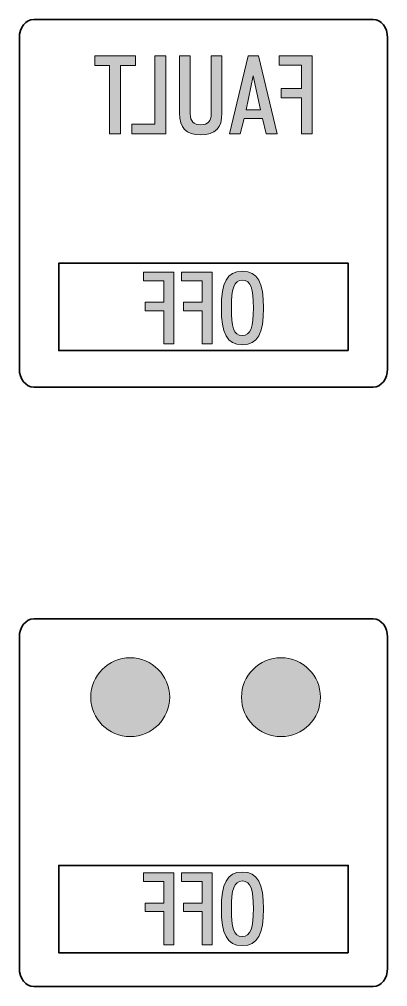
# Model space of a CAD drawing. Header units: millimetres. Extents: x 8 to 201, y 31 to 295.
# Drawn here: x 142.24 to 156.24, y 99.81 to 136.63 of the extents above; entities that cross this region are included whole.
import ezdxf

# ---------------------------------------------------------------- set-up
doc = ezdxf.new("R2010")
doc.units = ezdxf.units.MM
doc.header["$MEASUREMENT"] = 0
doc.layers.add('Layer 1', color=7, linetype='Continuous', lineweight=0)

# ---------------------------------------------------------------- blocks, each defined once
blk = doc.blocks.new('Block_133')
at = {"layer": 'Layer 1', "true_color": 0x1d1e1b, "transparency": 33554687}
h = blk.add_hatch(color=250, dxfattribs=at)
h.dxf.hatch_style = 2
edge = h.paths.add_edge_path()
edge.add_spline(control_points=[(151.133, 125.648), (151.133, 126.364), (151.042, 126.701), (150.714, 126.701), (150.386, 126.701), (150.299, 126.364), (150.299, 125.648), (150.299, 124.931), (150.374, 124.59), (150.71, 124.59), (151.034, 124.59), (151.133, 124.927), (151.133, 125.648)], knot_values=[0, 0, 0, 0, 1, 1, 1, 2, 2, 2, 3, 3, 3, 4, 4, 4, 4], degree=3, periodic=0)
edge = h.paths.add_edge_path()
edge.add_spline(control_points=[(151.516, 125.64), (151.516, 124.682), (151.307, 124.242), (150.714, 124.242), (150.121, 124.242), (149.916, 124.686), (149.916, 125.64), (149.916, 126.598), (150.121, 127.042), (150.714, 127.042), (151.307, 127.042), (151.516, 126.598), (151.516, 125.64)], knot_values=[0, 0, 0, 0, 1, 1, 1, 2, 2, 2, 3, 3, 3, 4, 4, 4, 4], degree=3, periodic=0)
h = blk.add_hatch(color=250, dxfattribs=at)
h.dxf.hatch_style = 2
edge = h.paths.add_edge_path()
edge.add_spline(control_points=[(148.11, 124.276), (148.11, 124.276), (147.731, 124.276), (147.731, 124.276), (147.731, 124.276), (147.731, 125.536), (147.731, 125.536), (147.731, 125.536), (147.019, 125.536), (147.019, 125.536), (147.019, 125.536), (147.019, 125.862), (147.019, 125.862), (147.019, 125.862), (147.731, 125.862), (147.731, 125.862), (147.731, 125.862), (147.731, 126.678), (147.731, 126.678), (147.731, 126.678), (146.956, 126.678), (146.956, 126.678), (146.956, 126.678), (146.956, 127.007), (146.956, 127.007), (146.956, 127.007), (148.11, 127.007), (148.11, 127.007), (148.11, 127.007), (148.11, 124.276), (148.11, 124.276)], knot_values=[0, 0, 0, 0, 1, 1, 1, 2, 2, 2, 3, 3, 3, 4, 4, 4, 5, 5, 5, 6, 6, 6, 7, 7, 7, 8, 8, 8, 9, 9, 9, 10, 10, 10, 10], degree=3, periodic=0)
h = blk.add_hatch(color=250, dxfattribs=at)
h.dxf.hatch_style = 2
edge = h.paths.add_edge_path()
edge.add_spline(control_points=[(149.56, 124.276), (149.56, 124.276), (149.181, 124.276), (149.181, 124.276), (149.181, 124.276), (149.181, 125.536), (149.181, 125.536), (149.181, 125.536), (148.47, 125.536), (148.47, 125.536), (148.47, 125.536), (148.47, 125.862), (148.47, 125.862), (148.47, 125.862), (149.181, 125.862), (149.181, 125.862), (149.181, 125.862), (149.181, 126.678), (149.181, 126.678), (149.181, 126.678), (148.406, 126.678), (148.406, 126.678), (148.406, 126.678), (148.406, 127.007), (148.406, 127.007), (148.406, 127.007), (149.56, 127.007), (149.56, 127.007), (149.56, 127.007), (149.56, 124.276), (149.56, 124.276)], knot_values=[0, 0, 0, 0, 1, 1, 1, 2, 2, 2, 3, 3, 3, 4, 4, 4, 5, 5, 5, 6, 6, 6, 7, 7, 7, 8, 8, 8, 9, 9, 9, 10, 10, 10, 10], degree=3, periodic=0)
at = {"layer": 'Layer 1'}
for points, knots in [([(151.516, 125.64), (151.516, 124.682), (151.307, 124.242), (150.714, 124.242), (150.121, 124.242), (149.916, 124.686), (149.916, 125.64), (149.916, 126.598), (150.121, 127.042), (150.714, 127.042), (151.307, 127.042), (151.516, 126.598), (151.516, 125.64)], [0, 0, 0, 0, 1, 1, 1, 2, 2, 2, 3, 3, 3, 4, 4, 4, 4]), ([(148.11, 124.276), (148.11, 124.276), (147.731, 124.276), (147.731, 124.276), (147.731, 124.276), (147.731, 125.536), (147.731, 125.536), (147.731, 125.536), (147.019, 125.536), (147.019, 125.536), (147.019, 125.536), (147.019, 125.862), (147.019, 125.862), (147.019, 125.862), (147.731, 125.862), (147.731, 125.862), (147.731, 125.862), (147.731, 126.678), (147.731, 126.678), (147.731, 126.678), (146.956, 126.678), (146.956, 126.678), (146.956, 126.678), (146.956, 127.007), (146.956, 127.007), (146.956, 127.007), (148.11, 127.007), (148.11, 127.007), (148.11, 127.007), (148.11, 124.276), (148.11, 124.276)], [0, 0, 0, 0, 1, 1, 1, 2, 2, 2, 3, 3, 3, 4, 4, 4, 5, 5, 5, 6, 6, 6, 7, 7, 7, 8, 8, 8, 9, 9, 9, 10, 10, 10, 10]), ([(149.56, 124.276), (149.56, 124.276), (149.181, 124.276), (149.181, 124.276), (149.181, 124.276), (149.181, 125.536), (149.181, 125.536), (149.181, 125.536), (148.47, 125.536), (148.47, 125.536), (148.47, 125.536), (148.47, 125.862), (148.47, 125.862), (148.47, 125.862), (149.181, 125.862), (149.181, 125.862), (149.181, 125.862), (149.181, 126.678), (149.181, 126.678), (149.181, 126.678), (148.406, 126.678), (148.406, 126.678), (148.406, 126.678), (148.406, 127.007), (148.406, 127.007), (148.406, 127.007), (149.56, 127.007), (149.56, 127.007), (149.56, 127.007), (149.56, 124.276), (149.56, 124.276)], [0, 0, 0, 0, 1, 1, 1, 2, 2, 2, 3, 3, 3, 4, 4, 4, 5, 5, 5, 6, 6, 6, 7, 7, 7, 8, 8, 8, 9, 9, 9, 10, 10, 10, 10]), ([(151.133, 125.648), (151.133, 126.364), (151.042, 126.701), (150.714, 126.701), (150.386, 126.701), (150.299, 126.364), (150.299, 125.648), (150.299, 124.931), (150.374, 124.59), (150.71, 124.59), (151.034, 124.59), (151.133, 124.927), (151.133, 125.648)], [0, 0, 0, 0, 1, 1, 1, 2, 2, 2, 3, 3, 3, 4, 4, 4, 4])]:
    blk.add_open_spline(points, degree=3, knots=knots, dxfattribs=at)
blk = doc.blocks.new('Block_134')
at = {"layer": 'Layer 1', "true_color": 0x1d1e1b, "transparency": 33554687}
h = blk.add_hatch(color=250, dxfattribs=at)
h.dxf.hatch_style = 2
edge = h.paths.add_edge_path()
edge.add_spline(control_points=[(146.084, 132.274), (146.084, 132.274), (145.668, 132.274), (145.668, 132.274), (145.668, 132.274), (145.668, 134.867), (145.668, 134.867), (145.668, 134.867), (145.102, 134.867), (145.102, 134.867), (145.102, 134.867), (145.102, 135.237), (145.102, 135.237), (145.102, 135.237), (146.649, 135.237), (146.649, 135.237), (146.649, 135.237), (146.649, 134.867), (146.649, 134.867), (146.649, 134.867), (146.084, 134.867), (146.084, 134.867), (146.084, 134.867), (146.084, 132.274), (146.084, 132.274)], knot_values=[0, 0, 0, 0, 1, 1, 1, 2, 2, 2, 3, 3, 3, 4, 4, 4, 5, 5, 5, 6, 6, 6, 7, 7, 7, 8, 8, 8, 8], degree=3, periodic=0)
h = blk.add_hatch(color=250, dxfattribs=at)
h.dxf.hatch_style = 2
edge = h.paths.add_edge_path()
edge.add_spline(control_points=[(147.802, 132.274), (147.802, 132.274), (146.508, 132.274), (146.508, 132.274), (146.508, 132.274), (146.508, 132.644), (146.508, 132.644), (146.508, 132.644), (147.391, 132.644), (147.391, 132.644), (147.391, 132.644), (147.391, 135.237), (147.391, 135.237), (147.391, 135.237), (147.802, 135.237), (147.802, 135.237), (147.802, 135.237), (147.802, 132.274), (147.802, 132.274)], knot_values=[0, 0, 0, 0, 1, 1, 1, 2, 2, 2, 3, 3, 3, 4, 4, 4, 5, 5, 5, 6, 6, 6, 6], degree=3, periodic=0)
h = blk.add_hatch(color=250, dxfattribs=at)
h.dxf.hatch_style = 2
edge = h.paths.add_edge_path()
edge.add_spline(control_points=[(149.937, 133.064), (149.937, 132.494), (149.693, 132.237), (149.131, 132.237), (148.57, 132.237), (148.325, 132.494), (148.325, 133.064), (148.325, 133.064), (148.325, 135.237), (148.325, 135.237), (148.325, 135.237), (148.733, 135.237), (148.733, 135.237), (148.733, 135.237), (148.733, 133.031), (148.733, 133.031), (148.733, 132.748), (148.861, 132.615), (149.131, 132.615), (149.401, 132.615), (149.53, 132.748), (149.53, 133.031), (149.53, 133.031), (149.53, 135.237), (149.53, 135.237), (149.53, 135.237), (149.937, 135.237), (149.937, 135.237), (149.937, 135.237), (149.937, 133.064), (149.937, 133.064)], knot_values=[0, 0, 0, 0, 1, 1, 1, 2, 2, 2, 3, 3, 3, 4, 4, 4, 5, 5, 5, 6, 6, 6, 7, 7, 7, 8, 8, 8, 9, 9, 9, 10, 10, 10, 10], degree=3, periodic=0)
h = blk.add_hatch(color=250, dxfattribs=at)
h.dxf.hatch_style = 2
edge = h.paths.add_edge_path()
edge.add_spline(control_points=[(151.129, 134.472), (151.129, 134.472), (150.854, 133.188), (150.854, 133.188), (150.854, 133.188), (151.403, 133.188), (151.403, 133.188), (151.403, 133.188), (151.129, 134.472), (151.129, 134.472)], knot_values=[0, 0, 0, 0, 1, 1, 1, 2, 2, 2, 3, 3, 3, 3], degree=3, periodic=0)
edge = h.paths.add_edge_path()
edge.add_spline(control_points=[(152.037, 132.274), (152.037, 132.274), (151.622, 132.274), (151.622, 132.274), (151.622, 132.274), (151.48, 132.856), (151.48, 132.856), (151.48, 132.856), (150.781, 132.856), (150.781, 132.856), (150.781, 132.856), (150.636, 132.274), (150.636, 132.274), (150.636, 132.274), (150.22, 132.274), (150.22, 132.274), (150.22, 132.274), (150.936, 135.237), (150.936, 135.237), (150.936, 135.237), (151.321, 135.237), (151.321, 135.237), (151.321, 135.237), (152.037, 132.274), (152.037, 132.274)], knot_values=[0, 0, 0, 0, 1, 1, 1, 2, 2, 2, 3, 3, 3, 4, 4, 4, 5, 5, 5, 6, 6, 6, 7, 7, 7, 8, 8, 8, 8], degree=3, periodic=0)
h = blk.add_hatch(color=250, dxfattribs=at)
h.dxf.hatch_style = 2
edge = h.paths.add_edge_path()
edge.add_spline(control_points=[(153.37, 132.274), (153.37, 132.274), (152.959, 132.274), (152.959, 132.274), (152.959, 132.274), (152.959, 133.641), (152.959, 133.641), (152.959, 133.641), (152.187, 133.641), (152.187, 133.641), (152.187, 133.641), (152.187, 133.995), (152.187, 133.995), (152.187, 133.995), (152.959, 133.995), (152.959, 133.995), (152.959, 133.995), (152.959, 134.88), (152.959, 134.88), (152.959, 134.88), (152.119, 134.88), (152.119, 134.88), (152.119, 134.88), (152.119, 135.237), (152.119, 135.237), (152.119, 135.237), (153.37, 135.237), (153.37, 135.237), (153.37, 135.237), (153.37, 132.274), (153.37, 132.274)], knot_values=[0, 0, 0, 0, 1, 1, 1, 2, 2, 2, 3, 3, 3, 4, 4, 4, 5, 5, 5, 6, 6, 6, 7, 7, 7, 8, 8, 8, 9, 9, 9, 10, 10, 10, 10], degree=3, periodic=0)
at = {"layer": 'Layer 1'}
for points, knots in [([(146.084, 132.274), (146.084, 132.274), (145.668, 132.274), (145.668, 132.274), (145.668, 132.274), (145.668, 134.867), (145.668, 134.867), (145.668, 134.867), (145.102, 134.867), (145.102, 134.867), (145.102, 134.867), (145.102, 135.237), (145.102, 135.237), (145.102, 135.237), (146.649, 135.237), (146.649, 135.237), (146.649, 135.237), (146.649, 134.867), (146.649, 134.867), (146.649, 134.867), (146.084, 134.867), (146.084, 134.867), (146.084, 134.867), (146.084, 132.274), (146.084, 132.274)], [0, 0, 0, 0, 1, 1, 1, 2, 2, 2, 3, 3, 3, 4, 4, 4, 5, 5, 5, 6, 6, 6, 7, 7, 7, 8, 8, 8, 8]), ([(147.802, 132.274), (147.802, 132.274), (146.508, 132.274), (146.508, 132.274), (146.508, 132.274), (146.508, 132.644), (146.508, 132.644), (146.508, 132.644), (147.391, 132.644), (147.391, 132.644), (147.391, 132.644), (147.391, 135.237), (147.391, 135.237), (147.391, 135.237), (147.802, 135.237), (147.802, 135.237), (147.802, 135.237), (147.802, 132.274), (147.802, 132.274)], [0, 0, 0, 0, 1, 1, 1, 2, 2, 2, 3, 3, 3, 4, 4, 4, 5, 5, 5, 6, 6, 6, 6]), ([(149.937, 133.064), (149.937, 132.494), (149.693, 132.237), (149.131, 132.237), (148.57, 132.237), (148.325, 132.494), (148.325, 133.064), (148.325, 133.064), (148.325, 135.237), (148.325, 135.237), (148.325, 135.237), (148.733, 135.237), (148.733, 135.237), (148.733, 135.237), (148.733, 133.031), (148.733, 133.031), (148.733, 132.748), (148.861, 132.615), (149.131, 132.615), (149.401, 132.615), (149.53, 132.748), (149.53, 133.031), (149.53, 133.031), (149.53, 135.237), (149.53, 135.237), (149.53, 135.237), (149.937, 135.237), (149.937, 135.237), (149.937, 135.237), (149.937, 133.064), (149.937, 133.064)], [0, 0, 0, 0, 1, 1, 1, 2, 2, 2, 3, 3, 3, 4, 4, 4, 5, 5, 5, 6, 6, 6, 7, 7, 7, 8, 8, 8, 9, 9, 9, 10, 10, 10, 10]), ([(152.037, 132.274), (152.037, 132.274), (151.622, 132.274), (151.622, 132.274), (151.622, 132.274), (151.48, 132.856), (151.48, 132.856), (151.48, 132.856), (150.781, 132.856), (150.781, 132.856), (150.781, 132.856), (150.636, 132.274), (150.636, 132.274), (150.636, 132.274), (150.22, 132.274), (150.22, 132.274), (150.22, 132.274), (150.936, 135.237), (150.936, 135.237), (150.936, 135.237), (151.321, 135.237), (151.321, 135.237), (151.321, 135.237), (152.037, 132.274), (152.037, 132.274)], [0, 0, 0, 0, 1, 1, 1, 2, 2, 2, 3, 3, 3, 4, 4, 4, 5, 5, 5, 6, 6, 6, 7, 7, 7, 8, 8, 8, 8]), ([(153.37, 132.274), (153.37, 132.274), (152.959, 132.274), (152.959, 132.274), (152.959, 132.274), (152.959, 133.641), (152.959, 133.641), (152.959, 133.641), (152.187, 133.641), (152.187, 133.641), (152.187, 133.641), (152.187, 133.995), (152.187, 133.995), (152.187, 133.995), (152.959, 133.995), (152.959, 133.995), (152.959, 133.995), (152.959, 134.88), (152.959, 134.88), (152.959, 134.88), (152.119, 134.88), (152.119, 134.88), (152.119, 134.88), (152.119, 135.237), (152.119, 135.237), (152.119, 135.237), (153.37, 135.237), (153.37, 135.237), (153.37, 135.237), (153.37, 132.274), (153.37, 132.274)], [0, 0, 0, 0, 1, 1, 1, 2, 2, 2, 3, 3, 3, 4, 4, 4, 5, 5, 5, 6, 6, 6, 7, 7, 7, 8, 8, 8, 9, 9, 9, 10, 10, 10, 10]), ([(151.129, 134.472), (151.129, 134.472), (150.854, 133.188), (150.854, 133.188), (150.854, 133.188), (151.403, 133.188), (151.403, 133.188), (151.403, 133.188), (151.129, 134.472), (151.129, 134.472)], [0, 0, 0, 0, 1, 1, 1, 2, 2, 2, 3, 3, 3, 3])]:
    blk.add_open_spline(points, degree=3, knots=knots, dxfattribs=at)
blk = doc.blocks.new('Block_139')
at = {"layer": 'Layer 1', "true_color": 0x1d1e1b, "transparency": 33554687}
h = blk.add_hatch(color=250, dxfattribs=at)
h.dxf.hatch_style = 2
edge = h.paths.add_edge_path()
edge.add_spline(control_points=[(148.11, 101.405), (148.11, 101.405), (147.731, 101.405), (147.731, 101.405), (147.731, 101.405), (147.731, 102.666), (147.731, 102.666), (147.731, 102.666), (147.019, 102.666), (147.019, 102.666), (147.019, 102.666), (147.019, 102.991), (147.019, 102.991), (147.019, 102.991), (147.731, 102.991), (147.731, 102.991), (147.731, 102.991), (147.731, 103.807), (147.731, 103.807), (147.731, 103.807), (146.956, 103.807), (146.956, 103.807), (146.956, 103.807), (146.956, 104.137), (146.956, 104.137), (146.956, 104.137), (148.11, 104.137), (148.11, 104.137), (148.11, 104.137), (148.11, 101.405), (148.11, 101.405)], knot_values=[0, 0, 0, 0, 1, 1, 1, 2, 2, 2, 3, 3, 3, 4, 4, 4, 5, 5, 5, 6, 6, 6, 7, 7, 7, 8, 8, 8, 9, 9, 9, 10, 10, 10, 10], degree=3, periodic=0)
h = blk.add_hatch(color=250, dxfattribs=at)
h.dxf.hatch_style = 2
edge = h.paths.add_edge_path()
edge.add_spline(control_points=[(149.56, 101.405), (149.56, 101.405), (149.181, 101.405), (149.181, 101.405), (149.181, 101.405), (149.181, 102.666), (149.181, 102.666), (149.181, 102.666), (148.47, 102.666), (148.47, 102.666), (148.47, 102.666), (148.47, 102.991), (148.47, 102.991), (148.47, 102.991), (149.181, 102.991), (149.181, 102.991), (149.181, 102.991), (149.181, 103.807), (149.181, 103.807), (149.181, 103.807), (148.406, 103.807), (148.406, 103.807), (148.406, 103.807), (148.406, 104.137), (148.406, 104.137), (148.406, 104.137), (149.56, 104.137), (149.56, 104.137), (149.56, 104.137), (149.56, 101.405), (149.56, 101.405)], knot_values=[0, 0, 0, 0, 1, 1, 1, 2, 2, 2, 3, 3, 3, 4, 4, 4, 5, 5, 5, 6, 6, 6, 7, 7, 7, 8, 8, 8, 9, 9, 9, 10, 10, 10, 10], degree=3, periodic=0)
h = blk.add_hatch(color=250, dxfattribs=at)
h.dxf.hatch_style = 2
edge = h.paths.add_edge_path()
edge.add_spline(control_points=[(151.133, 102.777), (151.133, 103.493), (151.042, 103.83), (150.714, 103.83), (150.386, 103.83), (150.299, 103.493), (150.299, 102.777), (150.299, 102.061), (150.374, 101.72), (150.71, 101.72), (151.034, 101.72), (151.133, 102.057), (151.133, 102.777)], knot_values=[0, 0, 0, 0, 1, 1, 1, 2, 2, 2, 3, 3, 3, 4, 4, 4, 4], degree=3, periodic=0)
edge = h.paths.add_edge_path()
edge.add_spline(control_points=[(151.516, 102.769), (151.516, 101.812), (151.307, 101.371), (150.714, 101.371), (150.121, 101.371), (149.916, 101.815), (149.916, 102.769), (149.916, 103.727), (150.121, 104.171), (150.714, 104.171), (151.307, 104.171), (151.516, 103.727), (151.516, 102.769)], knot_values=[0, 0, 0, 0, 1, 1, 1, 2, 2, 2, 3, 3, 3, 4, 4, 4, 4], degree=3, periodic=0)
at = {"layer": 'Layer 1'}
for points, knots in [([(148.11, 101.405), (148.11, 101.405), (147.731, 101.405), (147.731, 101.405), (147.731, 101.405), (147.731, 102.666), (147.731, 102.666), (147.731, 102.666), (147.019, 102.666), (147.019, 102.666), (147.019, 102.666), (147.019, 102.991), (147.019, 102.991), (147.019, 102.991), (147.731, 102.991), (147.731, 102.991), (147.731, 102.991), (147.731, 103.807), (147.731, 103.807), (147.731, 103.807), (146.956, 103.807), (146.956, 103.807), (146.956, 103.807), (146.956, 104.137), (146.956, 104.137), (146.956, 104.137), (148.11, 104.137), (148.11, 104.137), (148.11, 104.137), (148.11, 101.405), (148.11, 101.405)], [0, 0, 0, 0, 1, 1, 1, 2, 2, 2, 3, 3, 3, 4, 4, 4, 5, 5, 5, 6, 6, 6, 7, 7, 7, 8, 8, 8, 9, 9, 9, 10, 10, 10, 10]), ([(149.56, 101.405), (149.56, 101.405), (149.181, 101.405), (149.181, 101.405), (149.181, 101.405), (149.181, 102.666), (149.181, 102.666), (149.181, 102.666), (148.47, 102.666), (148.47, 102.666), (148.47, 102.666), (148.47, 102.991), (148.47, 102.991), (148.47, 102.991), (149.181, 102.991), (149.181, 102.991), (149.181, 102.991), (149.181, 103.807), (149.181, 103.807), (149.181, 103.807), (148.406, 103.807), (148.406, 103.807), (148.406, 103.807), (148.406, 104.137), (148.406, 104.137), (148.406, 104.137), (149.56, 104.137), (149.56, 104.137), (149.56, 104.137), (149.56, 101.405), (149.56, 101.405)], [0, 0, 0, 0, 1, 1, 1, 2, 2, 2, 3, 3, 3, 4, 4, 4, 5, 5, 5, 6, 6, 6, 7, 7, 7, 8, 8, 8, 9, 9, 9, 10, 10, 10, 10]), ([(151.516, 102.769), (151.516, 101.812), (151.307, 101.371), (150.714, 101.371), (150.121, 101.371), (149.916, 101.815), (149.916, 102.769), (149.916, 103.727), (150.121, 104.171), (150.714, 104.171), (151.307, 104.171), (151.516, 103.727), (151.516, 102.769)], [0, 0, 0, 0, 1, 1, 1, 2, 2, 2, 3, 3, 3, 4, 4, 4, 4]), ([(151.133, 102.777), (151.133, 103.493), (151.042, 103.83), (150.714, 103.83), (150.386, 103.83), (150.299, 103.493), (150.299, 102.777), (150.299, 102.061), (150.374, 101.72), (150.71, 101.72), (151.034, 101.72), (151.133, 102.057), (151.133, 102.777)], [0, 0, 0, 0, 1, 1, 1, 2, 2, 2, 3, 3, 3, 4, 4, 4, 4])]:
    blk.add_open_spline(points, degree=3, knots=knots, dxfattribs=at)

msp = doc.modelspace()

# ---------------------------------------------------------------- hatches: boundary and pattern name
at = {"layer": 'Layer 1', "true_color": 0x1d1e1b, "transparency": 33554687}
h = msp.add_hatch(color=250, dxfattribs=at)
edge = h.paths.add_edge_path()
edge.add_spline(control_points=[(146.451, 112.326), (147.279, 112.326), (147.951, 111.654), (147.951, 110.826), (147.951, 109.997), (147.279, 109.326), (146.451, 109.326), (145.622, 109.326), (144.951, 109.997), (144.951, 110.826), (144.951, 111.654), (145.622, 112.326), (146.451, 112.326)], knot_values=[0, 0, 0, 0, 1, 1, 1, 2, 2, 2, 3, 3, 3, 4, 4, 4, 4], degree=3, periodic=0)
edge.add_line((146.451, 112.326), (146.451, 112.326))
h = msp.add_hatch(color=250, dxfattribs=at)
edge = h.paths.add_edge_path()
edge.add_spline(control_points=[(152.182, 112.326), (153.01, 112.326), (153.682, 111.654), (153.682, 110.826), (153.682, 109.997), (153.01, 109.326), (152.182, 109.326), (151.353, 109.326), (150.682, 109.997), (150.682, 110.826), (150.682, 111.654), (151.353, 112.326), (152.182, 112.326)], knot_values=[0, 0, 0, 0, 1, 1, 1, 2, 2, 2, 3, 3, 3, 4, 4, 4, 4], degree=3, periodic=0)
edge.add_line((152.182, 112.326), (152.182, 112.326))

# ---------------------------------------------------------------- linework, layer by layer
at = {"layer": 'Layer 1', "color": 250, "lineweight": 35, "true_color": 0x1d1e1b}
for points in [[(154.736, 124.019), (143.736, 124.019), (143.736, 127.343), (154.736, 127.343)], [(154.736, 101.099), (143.736, 101.099), (143.736, 104.423), (154.736, 104.423)]]:
    msp.add_lwpolyline(points, close=True, dxfattribs=at)
at = {"layer": 'Layer 1', "color": 250, "lineweight": 35, "true_color": 0x1d1d1b}
for points in [[(155.686, 136.628), (155.686, 136.628), (142.786, 136.628), (142.786, 136.628), (142.484, 136.628), (142.236, 136.313), (142.236, 135.928), (142.236, 135.928), (142.236, 123.328), (142.236, 123.328), (142.236, 122.943), (142.484, 122.628), (142.786, 122.628), (142.786, 122.628), (155.686, 122.628), (155.686, 122.628), (155.989, 122.628), (156.236, 122.943), (156.236, 123.328), (156.236, 123.328), (156.236, 135.928), (156.236, 135.928), (156.236, 136.313), (155.989, 136.628), (155.686, 136.628)], [(155.686, 113.808), (155.686, 113.808), (142.786, 113.808), (142.786, 113.808), (142.484, 113.808), (142.236, 113.493), (142.236, 113.108), (142.236, 113.108), (142.236, 100.508), (142.236, 100.508), (142.236, 100.123), (142.484, 99.808), (142.786, 99.808), (142.786, 99.808), (155.686, 99.808), (155.686, 99.808), (155.989, 99.808), (156.236, 100.123), (156.236, 100.508), (156.236, 100.508), (156.236, 113.108), (156.236, 113.108), (156.236, 113.493), (155.989, 113.808), (155.686, 113.808)]]:
    msp.add_open_spline(points, degree=3, knots=[0, 0, 0, 0, 1, 1, 1, 2, 2, 2, 3, 3, 3, 4, 4, 4, 5, 5, 5, 6, 6, 6, 7, 7, 7, 8, 8, 8, 8], dxfattribs=at)
at = {"layer": 'Layer 1'}
for points in [[(146.451, 112.326), (147.279, 112.326), (147.951, 111.654), (147.951, 110.826), (147.951, 109.997), (147.279, 109.326), (146.451, 109.326), (145.622, 109.326), (144.951, 109.997), (144.951, 110.826), (144.951, 111.654), (145.622, 112.326), (146.451, 112.326)], [(152.182, 112.326), (153.01, 112.326), (153.682, 111.654), (153.682, 110.826), (153.682, 109.997), (153.01, 109.326), (152.182, 109.326), (151.353, 109.326), (150.682, 109.997), (150.682, 110.826), (150.682, 111.654), (151.353, 112.326), (152.182, 112.326)]]:
    msp.add_open_spline(points, degree=3, knots=[0, 0, 0, 0, 1, 1, 1, 2, 2, 2, 3, 3, 3, 4, 4, 4, 4], dxfattribs=at)

# ---------------------------------------------------------------- block references
for name in ['Block_134', 'Block_133', 'Block_139']:
    msp.add_blockref(name, (0, 0), dxfattribs=at)

doc.saveas('drawing.dxf')
